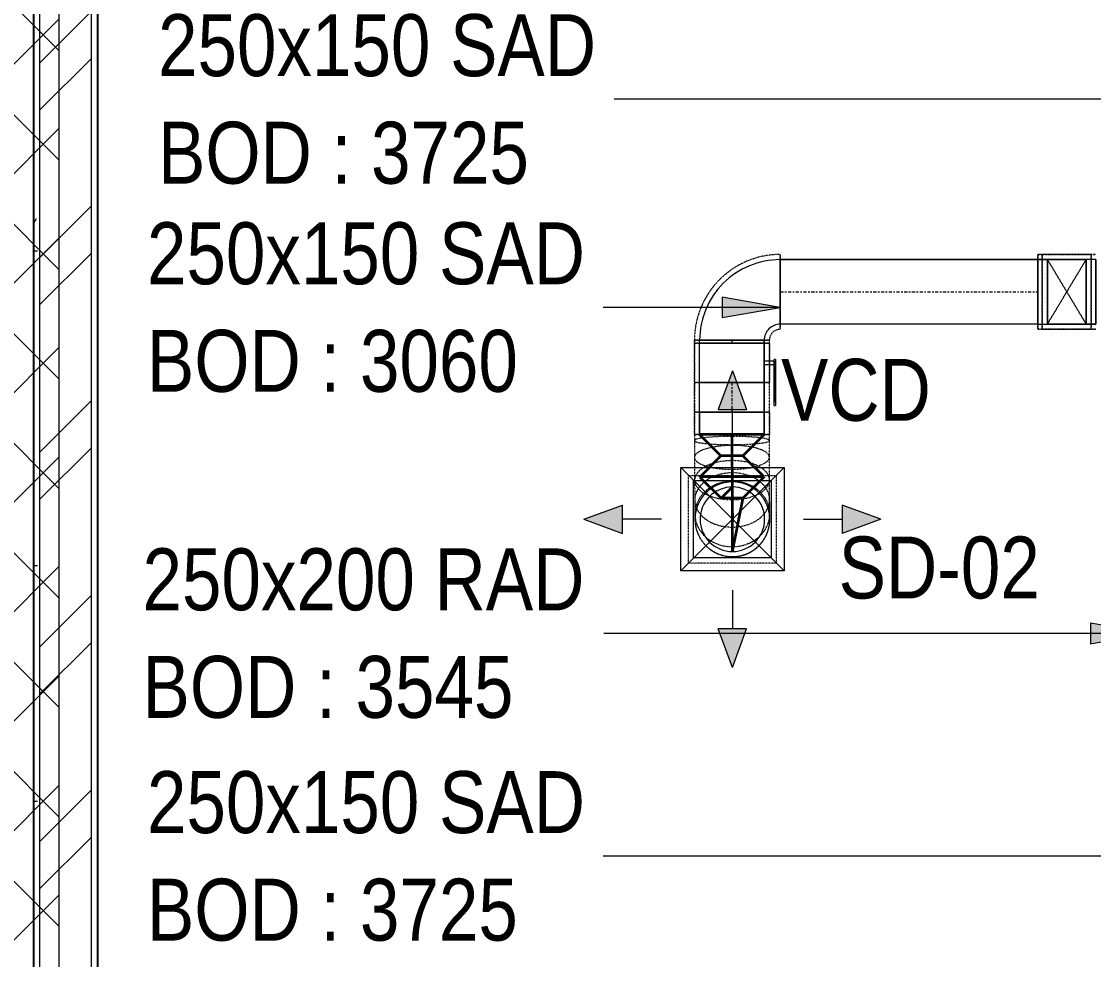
# Model space of a CAD drawing. Header units: inches. Extents: x -83664 to 20107, y -47222 to 19398.
# Drawn here: x -27444 to -23291, y -6708 to -3073 of the extents above; entities that cross this region are included whole.
import ezdxf

# ---------------------------------------------------------------- set-up
doc = ezdxf.new("R2010")
doc.units = ezdxf.units.IN
doc.header["$MEASUREMENT"] = 0
for name, pattern in [('Center', [29.999999, 12, -6, 6, -6]), ('Hidden 0_50', [1.0584, 0.5292, -0.5292]), ('Hidden 1_5', [2.2, 1.5, -0.7])]:
    doc.linetypes.add(name, pattern=pattern)
for name, color, linetype, lineweight, true_color in [('A-DETL', 7, 'Continuous', 18, 0x00a600), ('M-HVAC-DUCT', 7, 'Continuous', 9, 0xffe97f), ('M-HVAC-DUCT-PATT', 7, 'Continuous', 35, 0x007f00)]:
    doc.layers.add(name, color=color, linetype=linetype, lineweight=lineweight, true_color=true_color)
for name, color, linetype, lineweight in [('A-DETL-GENF', 7, 'Continuous', 9), ('A-WALL', 7, 'Continuous', 9), ('A-WALL-PATT', 7, 'Continuous', 25), ('G-ANNO-TEXT', 7, 'Continuous', 9), ('M-HVAC-CDFF', 7, 'Continuous', 9), ('M-HVAC-DUCT-ANNO', 7, 'Continuous', 9), ('M-HVAC-DUCT-CNTR', 7, 'Center', 9), ('M-HVAC-DUCT-IDEN', 7, 'Continuous', 18)]:
    doc.layers.add(name, color=color, linetype=linetype, lineweight=lineweight)
doc.styles.add('Arial Narrow_21', font='ARIALN.TTF', dxfattribs={"height": 240})
pattern_1 = [(0, (0, 0), (1219.2, 304.8), [50.292, -864.108, 50.292, -864.108, -4876.8]), (0, (0, 0), (1219.2, 304.8), [-1828.8, 50.292, -1778.508, 50.292, -864.108, -2133.6]), (0, (0, 0), (1219.2, 304.8), [-4572, 50.292, -559.308, 50.292, -1473.708]), (120, (457.2, 152.4), (-873.56454, 903.4582), [50.292, -864.108, 50.292, -864.108, -4876.8]), (120, (457.2, 152.4), (-873.56454, 903.4582), [-1828.8, 50.292, -1778.508, 50.292, -864.108, -2133.6]), (120, (457.2, 152.4), (-873.56454, 903.4582), [-4572, 50.292, -559.308, 50.292, -1473.708]), (240, (609.6, 762), (-345.63546, -1208.2582), [50.292, -864.108, 50.292, -864.108, -4876.8]), (240, (609.6, 762), (-345.63546, -1208.2582), [-1828.8, 50.292, -1778.508, 50.292, -864.108, -2133.6]), (240, (609.6, 762), (-345.63546, -1208.2582), [-4572, 50.292, -559.308, 50.292, -1473.708])]

# ---------------------------------------------------------------- blocks, each defined once
blk = doc.blocks.new('GCE-AT-Supply Air Rectangular Diffuser - 300x300-6788639-FIRST FLOOR AC CONDITIONING LAYOUT - PART A')
at = {"layer": 'A-DETL-GENF', "true_color": 0xff7f00}
for points in [[(54.6, 425), (0, 575), (-54.6, 425)], [(-425, -54.6), (-425, 54.6), (-575, 0)], [(425, -54.6), (575, 0), (425, 54.6)], [(0, -575), (54.6, -425), (-54.6, -425)]]:
    blk.add_hatch(color=30, dxfattribs=at).paths.add_polyline_path(points)
at = {"layer": 'A-DETL-GENF', "color": 30, "true_color": 0xff7f00}
for p, q in [((0, 575), (-54.6, 425)), ((0, 575), (54.6, 425)), ((-54.6, 425), (54.6, 425)), ((0, 275), (0, 425)), ((-200, -200), (200, 200)), ((-200, 200), (200, -200)), ((-200, -200), (-200, 200)), ((-200, 200), (200, 200)), ((200, 200), (200, -200)), ((-575, 0), (-425, 54.6)), ((-425, -54.6), (-425, 54.6)), ((425, 54.6), (425, -54.6)), ((575, 0), (425, 54.6)), ((-575, 0), (-425, -54.6)), ((275, 0), (425, 0)), ((-275, 0), (-425, 0)), ((575, 0), (425, -54.6)), ((200, -200), (-200, -200)), ((0, -275), (0, -425)), ((54.6, -425), (-54.6, -425)), ((0, -575), (-54.6, -425)), ((0, -575), (54.6, -425))]:
    blk.add_line(p, q, dxfattribs=at)
blk = doc.blocks.new('M_Rec to Rnd Transition - Angle - 60 Degree-8131099-FIRST FLOOR AC CONDITIONING LAYOUT - PART A')
at = {"layer": 'M-HVAC-DUCT', "color": 30, "true_color": 0xff7f00}
for p, q in [((0, 125), (86.6, 125)), ((86.6, 125), (0, 125)), ((0, 125), (0, -125)), ((0, -125), (0, 125)), ((86.6, 0), (86.6, 125)), ((86.6, 0), (86.6, 125)), ((86.6, -125), (86.6, 0)), ((86.6, -125), (86.6, 0)), ((0, -125), (86.6, -125)), ((86.6, -125), (0, -125))]:
    blk.add_line(p, q, dxfattribs=at)
blk = doc.blocks.new('M_Rectangular to Round Transition - Angle - 45 Degree-7600494-FIRST FLOOR AC CONDITIONING LAYOUT - PART A')
at = {"layer": 'M-HVAC-DUCT', "color": 30, "true_color": 0xff7f00}
for p, q in [((160335, 87412.4), (160335, 87712.4)), ((160335, 87712.4), (160635, 87712.4)), ((160635, 87712.4), (160635, 87412.4)), ((160635, 87412.4), (160335, 87412.4))]:
    blk.add_line(p, q, dxfattribs=at)
for start, end in [(90, 180), (0, 90), (180, 270), (270, 0)]:
    blk.add_arc((160485, 87562.4), 125, start, end, dxfattribs=at)
blk = doc.blocks.new('TEMW-ME-DMP-Volume Control Damper - Standard-V102-FIRST FLOOR AC CONDITIONING LAYOUT - PART A')
at = {"layer": 'M-HVAC-DUCT', "color": 30, "true_color": 0xff7f00}
for p, q in [((-165.1, 163.1), (-165.1, 169.4)), ((-152.4, 169.4), (-165.1, 169.4)), ((0, 169.4), (-152.4, 169.4)), ((-152.4, 169.4), (0, 169.4)), ((12.7, 169.4), (0, 169.4)), ((12.7, 169.4), (12.7, 163.1)), ((-165.1, 163.1), (-152.4, 163.1)), ((0, 163.1), (-152.4, 163.1)), ((-152.4, 163.1), (0, 163.1)), ((-76.2, 125), (-76.2, -125)), ((-76.2, -125), (-76.2, 125)), ((76.2, 125), (-76.2, 125)), ((-76.2, 125), (76.2, 125)), ((-76.2, 125), (76.2, 125)), ((-6.3, 125), (-6.3, 163.1)), ((6.4, 163.1), (-6.3, 163.1)), ((6.4, 163.1), (-6.3, 163.1)), ((-6.3, 125), (6.4, 125)), ((-6.3, 125), (6.4, 125)), ((0, 163.1), (12.7, 163.1)), ((6.4, 163.1), (6.4, 125)), ((76.2, 125), (76.2, -125)), ((76.2, -125), (76.2, 125)), ((-76.2, -125), (76.2, -125)), ((-76.2, -125), (76.2, -125)), ((-76.2, -125), (76.2, -125))]:
    blk.add_line(p, q, dxfattribs=at)
blk = doc.blocks.new('M_Rec Elbow - Radius - 0_75W-V199-FIRST FLOOR AC CONDITIONING LAYOUT - PART A')
at = {"layer": 'M-HVAC-DUCT', "color": 30, "true_color": 0xff7f00}
for p, q in [((127986.8, 94376), (127986.8, 94126)), ((127986.8, 94126), (127986.8, 94376)), ((127986.8, 94376), (128136.8, 94376)), ((128174.3, 94376), (127986.8, 94376)), ((128136.8, 94376), (128136.8, 94126)), ((128174.3, 94376), (128136.8, 94376)), ((128174.3, 94126), (128174.3, 94376)), ((128174.3, 94376), (128174.3, 94126)), ((128136.8, 94126), (127986.8, 94126)), ((128174.3, 94126), (127986.8, 94126)), ((128136.8, 94126), (128174.3, 94126))]:
    blk.add_line(p, q, dxfattribs=at)
blk = doc.blocks.new('M_Rec Elbow - Radius - 0_75W-7691642-FIRST FLOOR AC CONDITIONING LAYOUT - PART A')
at = {"layer": 'M-HVAC-DUCT', "color": 30, "true_color": 0xff7f00}
for p, q in [((-125, 187.5), (125, 187.5)), ((125, 187.5), (-125, 187.5)), ((-187.5, 125), (-187.5, -125)), ((-187.5, -125), (-187.5, 125))]:
    blk.add_line(p, q, dxfattribs=at)
for radius in [62.5, 62.5, 312.5, 312.5]:
    blk.add_arc((-187.5, 187.5), radius, 270, 0, dxfattribs=at)
blk = doc.blocks.new('M_Rec Elbow - Radius - 0_75W-V200-FIRST FLOOR AC CONDITIONING LAYOUT - PART A')
at = {"layer": 'M-HVAC-DUCT', "color": 30, "true_color": 0xff7f00}
for p, q in [((127949.3, 94376), (127949.3, 94126)), ((127949.3, 94126), (127949.3, 94376)), ((127986.8, 94376), (127949.3, 94376)), ((127949.3, 94376), (128136.8, 94376)), ((127986.8, 94126), (127986.8, 94376)), ((127986.8, 94376), (127986.8, 94126)), ((128136.8, 94376), (127986.8, 94376)), ((128136.8, 94126), (128136.8, 94376)), ((127949.3, 94126), (127986.8, 94126)), ((127949.3, 94126), (128136.8, 94126)), ((127986.8, 94126), (128136.8, 94126))]:
    blk.add_line(p, q, dxfattribs=at)
blk = doc.blocks.new('TEMW-SMBZ-HO-BM-HVAC-00002_rvt-1-FIRST FLOOR AC CONDITIONING LAYOUT - PART A')
at = {"layer": 'M-HVAC-DUCT', "color": 30, "linetype": 'Hidden 0_50', "true_color": 0xff7f00}
for p, q in [((126952.3, 94106), (126952.3, 94396)), ((126952.3, 94396), (126952.3, 94106)), ((127949.3, 94396), (127966.8, 94396)), ((128156.8, 94396), (127949.3, 94396)), ((127949.3, 94396), (127949.3, 94106)), ((127949.3, 94106), (127949.3, 94396)), ((127966.8, 94396), (127966.8, 94106)), ((128156.8, 94396), (127966.8, 94396)), ((128174.3, 94396), (127966.8, 94396)), ((127966.8, 94396), (127966.8, 94106)), ((127966.8, 94396), (127966.8, 94106)), ((128156.8, 94396), (127966.8, 94396)), ((127966.8, 94396), (128156.8, 94396)), ((127966.8, 94106), (127966.8, 94396)), ((127966.8, 94106), (127966.8, 94396)), ((127966.8, 94396), (128156.8, 94396)), ((127966.8, 94106), (127966.8, 94396)), ((128156.8, 94396), (128174.3, 94396)), ((128156.8, 94106), (128156.8, 94396)), ((128156.8, 94106), (128156.8, 94396)), ((128156.8, 94396), (128156.8, 94106)), ((128156.8, 94106), (128156.8, 94396)), ((127949.3, 94106), (128156.8, 94106)), ((127966.8, 94106), (127949.3, 94106)), ((127966.8, 94106), (128174.3, 94106)), ((127966.8, 94106), (128156.8, 94106)), ((127966.8, 94106), (128156.8, 94106)), ((128156.8, 94106), (127966.8, 94106)), ((128156.8, 94106), (127966.8, 94106)), ((128174.3, 94106), (128156.8, 94106)), ((126619.8, 94063.5), (126909.8, 94063.5)), ((126909.8, 94063.5), (126619.8, 94063.5)), ((126619.8, 94063.5), (126619.8, 94052.2)), ((126619.8, 94052.2), (126619.8, 94063.5)), ((126619.8, 94063.5), (126909.8, 94063.5)), ((126909.8, 94063.5), (126619.8, 94063.5)), ((126619.8, 94052.2), (126909.8, 94052.2)), ((126909.8, 94052.2), (126619.8, 94052.2)), ((126909.8, 94052.2), (126619.8, 94052.2)), ((126619.8, 94052.2), (126619.8, 93899.8)), ((126619.8, 93899.8), (126619.8, 94052.2)), ((126619.8, 94052.2), (126909.8, 94052.2)), ((126909.8, 94052.2), (126909.8, 94063.5)), ((126909.8, 94052.2), (126909.8, 94063.5)), ((126909.8, 93899.8), (126909.8, 94052.2)), ((126909.8, 94052.2), (126909.8, 93899.8)), ((126619.8, 93899.8), (126909.8, 93899.8)), ((126909.8, 93899.8), (126619.8, 93899.8)), ((126619.8, 93899.8), (126619.8, 93785.2)), ((126619.8, 93785.2), (126619.8, 93899.8)), ((126619.8, 93899.8), (126909.8, 93899.8)), ((126909.8, 93899.8), (126619.8, 93899.8)), ((126909.8, 93785.2), (126909.8, 93899.8)), ((126909.8, 93785.2), (126909.8, 93899.8)), ((126619.8, 93785.2), (126619.8, 93698.6)), ((126619.8, 93698.6), (126619.8, 93785.2)), ((126619.8, 93785.2), (126909.8, 93785.2)), ((126909.8, 93785.2), (126619.8, 93785.2)), ((126619.8, 93785.2), (126909.8, 93785.2)), ((126909.8, 93785.2), (126619.8, 93785.2)), ((126909.8, 93785.2), (126909.8, 93698.6)), ((126909.8, 93698.6), (126909.8, 93785.2)), ((126619.8, 93698.6), (126619.8, 93674.8)), ((126909.8, 93698.6), (126619.8, 93698.6)), ((126909.8, 93698.6), (126619.8, 93698.6)), ((126619.8, 93698.6), (126764.8, 93698.6)), ((126619.8, 93698.6), (126764.8, 93698.6)), ((126764.8, 93698.6), (126909.8, 93698.6)), ((126764.8, 93698.6), (126909.8, 93698.6)), ((126909.8, 93675.3), (126909.8, 93698.6)), ((126619.8, 93674.8), (126620, 93609.3)), ((126910, 93610.5), (126909.8, 93675.3)), ((126620, 93609.2), (126620.4, 93520.7)), ((126910.4, 93522.4), (126910, 93610.5)), ((126596.7, 93200), (126596.7, 93540)), ((126596.7, 93540), (126936.7, 93540)), ((126620.4, 93520.6), (126621, 93443.6)), ((126911, 93445.9), (126910.4, 93522.5)), ((126936.7, 93540), (126936.7, 93200)), ((126621, 93443.5), (126621.5, 93389.3)), ((126911.5, 93391.8), (126911, 93446)), ((126621.5, 93389.2), (126621.7, 93368.6)), ((126911.7, 93371.4), (126911.5, 93391.9)), ((126936.7, 93200), (126596.7, 93200))]:
    blk.add_line(p, q, dxfattribs=at)
at = {"layer": 'M-HVAC-DUCT', "color": 30, "true_color": 0xff7f00}
for p, q in [((126952.3, 94376), (126952.3, 94126)), ((126952.3, 94126), (126952.3, 94376)), ((126952.3, 94376), (127949.3, 94376)), ((127949.3, 94376), (126952.3, 94376)), ((127949.3, 94376), (127949.3, 94126)), ((127949.3, 94126), (127949.3, 94376)), ((127949.3, 94126), (126952.3, 94126)), ((127949.3, 94126), (126952.3, 94126)), ((126889.8, 94063.5), (126639.8, 94063.5)), ((126639.8, 94063.5), (126889.8, 94063.5)), ((126639.8, 94052.2), (126639.8, 94063.5)), ((126639.8, 94052.2), (126639.8, 94063.5)), ((126889.8, 94052.2), (126639.8, 94052.2)), ((126639.8, 94052.2), (126889.8, 94052.2)), ((126889.8, 94063.5), (126889.8, 94052.2)), ((126889.8, 94052.2), (126889.8, 94063.5)), ((126889.8, 93899.8), (126639.8, 93899.8)), ((126639.8, 93899.8), (126889.8, 93899.8)), ((126639.8, 93785.2), (126639.8, 93899.8)), ((126639.8, 93785.2), (126639.8, 93899.8)), ((126889.8, 93899.8), (126889.8, 93785.2)), ((126889.8, 93785.2), (126889.8, 93899.8)), ((126889.8, 93785.2), (126639.8, 93785.2)), ((126639.8, 93785.2), (126889.8, 93785.2))]:
    blk.add_line(p, q, dxfattribs=at)
at = {"layer": 'M-HVAC-DUCT', "color": 30, "linetype": 'Hidden 0_50', "true_color": 0xff7f00}
for centre, radius, start, end in [((126952.3, 94063.5), 332.5, 90, 180), ((126952.3, 94063.5), 332.5, 90, 180), ((126952.3, 94063.5), 42.5, 90, 180), ((126952.3, 94063.5), 42.5, 90, 180), ((126766.7, 93370), 145, 0.3292, 180.3292), ((126766.7, 93370), 145, 90, 180), ((126766.7, 93370), 145, 0, 90), ((126766.7, 93370), 145, 180.3292, 0.3292), ((126766.7, 93370), 145, 180, 270), ((126766.7, 93370), 145, 270, 0)]:
    blk.add_arc(centre, radius, start, end, dxfattribs=at)
for points in [[(126909.8, 93675.3), (126909.8, 93676.7), (126906.4, 93679.4), (126891.8, 93683.4), (126868.5, 93686.7), (126838.1, 93689.2), (126802.7, 93690.8), (126764.8, 93691.3), (126726.8, 93690.7), (126691.4, 93689), (126661.1, 93686.4), (126637.8, 93683), (126623.1, 93679), (126619.8, 93676.3), (126619.8, 93674.8)], [(126619.8, 93674.8), (126619.8, 93673.4), (126623.1, 93670.6), (126637.8, 93666.7), (126661.1, 93663.4), (126691.4, 93660.9), (126726.8, 93659.3), (126764.8, 93658.8), (126802.7, 93659.4), (126838.1, 93661.1), (126868.5, 93663.7), (126891.8, 93667.1), (126906.4, 93671.1), (126909.8, 93673.8), (126909.8, 93675.3)], [(126910, 93610.4), (126910, 93614.5), (126906.6, 93622.5), (126891.9, 93633.8), (126868.6, 93643.4), (126838.2, 93650.7), (126802.8, 93655.3), (126764.9, 93656.7), (126726.9, 93654.9), (126691.6, 93650.1), (126661.2, 93642.6), (126637.9, 93632.8), (126623.3, 93621.4), (126620, 93613.4), (126620, 93609.3)], [(126620, 93609.3), (126620, 93605.2), (126623.3, 93597.2), (126638, 93585.9), (126661.3, 93576.3), (126691.7, 93569), (126727.1, 93564.5), (126765.1, 93563), (126803, 93564.8), (126838.4, 93569.6), (126868.7, 93577.2), (126892, 93586.9), (126906.7, 93598.3), (126910, 93606.4), (126910, 93610.4)], [(126910.4, 93522.4), (126910.4, 93529), (126907, 93542.1), (126892.3, 93560.5), (126869, 93576.2), (126838.6, 93588.2), (126803.2, 93595.6), (126765.2, 93598), (126727.2, 93595.2), (126691.9, 93587.4), (126661.6, 93575.1), (126638.3, 93559.1), (126623.7, 93540.5), (126620.4, 93527.4), (126620.4, 93520.7)], [(126620.4, 93520.7), (126620.5, 93514.1), (126623.8, 93501), (126638.6, 93482.6), (126661.9, 93466.9), (126692.3, 93454.9), (126727.7, 93447.5), (126765.7, 93445.1), (126803.6, 93447.9), (126839, 93455.7), (126869.3, 93468), (126892.6, 93484), (126907.2, 93502.5), (126910.5, 93515.7), (126910.4, 93522.4)], [(126911, 93445.6), (126911, 93454.9), (126907.6, 93473.1), (126892.8, 93498.7), (126869.4, 93520.6), (126838.9, 93537.3), (126803.5, 93547.7), (126765.5, 93551.1), (126727.6, 93547.3), (126692.3, 93536.4), (126662, 93519.3), (126638.8, 93497.2), (126624.2, 93471.4), (126621, 93453.1), (126621, 93443.9)], [(126911.5, 93391.4), (126911.4, 93402.5), (126908, 93424.6), (126893.2, 93455.5), (126869.7, 93481.9), (126839.2, 93502.1), (126803.8, 93514.7), (126765.8, 93518.8), (126727.9, 93514.2), (126692.6, 93501.2), (126662.3, 93480.6), (126639.1, 93453.9), (126624.6, 93422.9), (126621.4, 93400.7), (126621.5, 93389.7)], [(126911.7, 93370.9), (126911.6, 93383.5), (126908.1, 93408.8), (126893.3, 93444.1), (126869.8, 93474.3), (126839.3, 93497.5), (126803.8, 93511.9), (126765.8, 93516.7), (126727.9, 93511.5), (126692.6, 93496.6), (126662.4, 93473.1), (126639.2, 93442.6), (126624.8, 93407.2), (126621.6, 93381.9), (126621.7, 93369.2)], [(126621, 93443.9), (126621.1, 93434.7), (126624.5, 93416.4), (126639.2, 93390.8), (126662.6, 93368.9), (126693.1, 93352.2), (126728.5, 93341.8), (126766.5, 93338.4), (126804.4, 93342.3), (126839.8, 93353.1), (126870.1, 93370.2), (126893.3, 93392.4), (126907.8, 93418.1), (126911, 93436.4), (126911, 93445.6)], [(126621.5, 93389.7), (126621.5, 93378.6), (126625, 93356.5), (126639.8, 93325.6), (126663.2, 93299.2), (126693.7, 93279), (126729.2, 93266.4), (126767.1, 93262.3), (126805.1, 93266.9), (126840.4, 93279.9), (126870.7, 93300.5), (126893.8, 93327.2), (126908.3, 93358.2), (126911.5, 93380.4), (126911.5, 93391.4)], [(126621.7, 93369.2), (126621.8, 93356.5), (126625.2, 93331.3), (126640.1, 93296), (126663.6, 93265.7), (126694.1, 93242.6), (126729.5, 93228.1), (126767.5, 93223.4), (126805.5, 93228.6), (126840.7, 93243.4), (126871, 93266.9), (126894.1, 93297.4), (126908.6, 93332.9), (126911.8, 93358.2), (126911.7, 93370.9)]]:
    blk.add_open_spline(points, degree=3, dxfattribs=at)
at = {"layer": 'M-HVAC-DUCT-ANNO', "color": 30, "linetype": 'Hidden 1_5', "true_color": 0xff7f00}
for p, q in [((128136.8, 94376), (127986.8, 94376)), ((127986.8, 94376), (127986.8, 94126)), ((127986.8, 94376), (128136.8, 94126)), ((127986.8, 94126), (128136.8, 94376)), ((128136.8, 94126), (128136.8, 94376)), ((127986.8, 94126), (128136.8, 94126))]:
    blk.add_line(p, q, dxfattribs=at)
at = {"layer": 'M-HVAC-DUCT-CNTR', "color": 30, "true_color": 0xff7f00}
for p, q in [((126952.3, 94251), (127949.3, 94251)), ((126764.8, 94063.5), (126764.8, 94052.2)), ((126764.8, 93899.8), (126764.8, 93785.2))]:
    blk.add_line(p, q, dxfattribs=at)
at = {"layer": 'M-HVAC-DUCT-CNTR', "color": 30, "linetype": 'Continuous', "lineweight": 35, "true_color": 0xff7f00}
blk.add_open_spline([(126764.8, 93698.6), (126764.8, 93556.5), (126766.7, 93370), (126766.7, 93370)], degree=3, dxfattribs=at)
at = {"layer": 'M-HVAC-DUCT-PATT', "color": 30, "true_color": 0xff7f00}
for p, q in [((126639.8, 93698.6), (126722.1, 93615.7)), ((126889.8, 93698.6), (126639.8, 93698.6)), ((126889.8, 93698.6), (126639.8, 93698.6)), ((126889.8, 93698.6), (126807.8, 93616.1)), ((126640.4, 93533.4), (126722.1, 93615.7)), ((126807.8, 93616.1), (126722.1, 93615.7)), ((126890.4, 93535), (126807.8, 93616.1)), ((126890.4, 93535), (126640.4, 93533.4)), ((126890.4, 93535), (126640.4, 93533.4)), ((126640.4, 93533.4), (126723.1, 93451.8)), ((126890.4, 93535), (126808.8, 93452.5)), ((126766.7, 93495), (126723.1, 93451.8)), ((126766.7, 93245), (126766.7, 93495)), ((126808.8, 93452.5), (126723.1, 93451.8)), ((126766.7, 93245), (126808.8, 93452.5))]:
    blk.add_line(p, q, dxfattribs=at)
at = {"layer": 'M-HVAC-CDFF', "color": 6, "linetype": 'Hidden 0_50', "lineweight": 9, "true_color": 0xff00ff}
blk.add_blockref('GCE-AT-Supply Air Rectangular Diffuser - 300x300-6788639-FIRST FLOOR AC CONDITIONING LAYOUT - PART A', (126766.7, 93370), dxfattribs=at)
at = {"layer": 'M-HVAC-DUCT', "color": 6, "linetype": 'Hidden 0_50', "lineweight": 9, "true_color": 0xff00ff}
for name, p, rotation in [('M_Rec Elbow - Radius - 0_75W-7691642-FIRST FLOOR AC CONDITIONING LAYOUT - PART A', (126764.8, 94251), 180), ('M_Rec to Rnd Transition - Angle - 60 Degree-8131099-FIRST FLOOR AC CONDITIONING LAYOUT - PART A', (126764.8, 93785.2), 270), ('M_Rectangular to Round Transition - Angle - 45 Degree-7600494-FIRST FLOOR AC CONDITIONING LAYOUT - PART A', (287251.7, 180932.4), 180)]:
    blk.add_blockref(name, p, dxfattribs=dict(at, rotation=rotation))
for name in ['M_Rec Elbow - Radius - 0_75W-V200-FIRST FLOOR AC CONDITIONING LAYOUT - PART A', 'M_Rec Elbow - Radius - 0_75W-V199-FIRST FLOOR AC CONDITIONING LAYOUT - PART A']:
    blk.add_blockref(name, (0, 0), dxfattribs=at)
at = {"layer": 'M-HVAC-DUCT', "color": 6, "linetype": 'Hidden 0_50', "lineweight": 9, "true_color": 0xff00ff, "extrusion": (0, 0, -1), "rotation": 90}
blk.add_blockref('TEMW-ME-DMP-Volume Control Damper - Standard-V102-FIRST FLOOR AC CONDITIONING LAYOUT - PART A', (-126764.8, 93976), dxfattribs=at)
blk = doc.blocks.new('TEMW-SMBZ-HO-BM-HVAC-00002_rvt-2-FIRST FLOOR AC CONDITIONING LAYOUT - PART A')
at = {"layer": 'M-HVAC-DUCT', "color": 30, "linetype": 'Hidden 0_50', "true_color": 0xff7f00}
for p, q in [((126952.3, 94106), (126952.3, 94396)), ((126952.3, 94396), (126952.3, 94106)), ((127949.3, 94396), (127966.8, 94396)), ((128156.8, 94396), (127949.3, 94396)), ((127949.3, 94396), (127949.3, 94106)), ((127949.3, 94106), (127949.3, 94396)), ((127966.8, 94396), (127966.8, 94106)), ((128156.8, 94396), (127966.8, 94396)), ((128174.3, 94396), (127966.8, 94396)), ((127966.8, 94396), (127966.8, 94106)), ((127966.8, 94396), (127966.8, 94106)), ((128156.8, 94396), (127966.8, 94396)), ((127966.8, 94396), (128156.8, 94396)), ((127966.8, 94106), (127966.8, 94396)), ((127966.8, 94106), (127966.8, 94396)), ((127966.8, 94396), (128156.8, 94396)), ((127966.8, 94106), (127966.8, 94396)), ((128156.8, 94396), (128174.3, 94396)), ((128156.8, 94106), (128156.8, 94396)), ((128156.8, 94106), (128156.8, 94396)), ((128156.8, 94396), (128156.8, 94106)), ((128156.8, 94106), (128156.8, 94396)), ((127949.3, 94106), (128156.8, 94106)), ((127966.8, 94106), (127949.3, 94106)), ((127966.8, 94106), (128174.3, 94106)), ((127966.8, 94106), (128156.8, 94106)), ((127966.8, 94106), (128156.8, 94106)), ((128156.8, 94106), (127966.8, 94106)), ((128156.8, 94106), (127966.8, 94106)), ((128174.3, 94106), (128156.8, 94106)), ((126619.8, 94063.5), (126909.8, 94063.5)), ((126909.8, 94063.5), (126619.8, 94063.5)), ((126619.8, 94063.5), (126619.8, 94052.2)), ((126619.8, 94052.2), (126619.8, 94063.5)), ((126619.8, 94063.5), (126909.8, 94063.5)), ((126909.8, 94063.5), (126619.8, 94063.5)), ((126619.8, 94052.2), (126909.8, 94052.2)), ((126909.8, 94052.2), (126619.8, 94052.2)), ((126909.8, 94052.2), (126619.8, 94052.2)), ((126619.8, 94052.2), (126619.8, 93899.8)), ((126619.8, 93899.8), (126619.8, 94052.2)), ((126619.8, 94052.2), (126909.8, 94052.2)), ((126909.8, 94052.2), (126909.8, 94063.5)), ((126909.8, 94052.2), (126909.8, 94063.5)), ((126909.8, 93899.8), (126909.8, 94052.2)), ((126909.8, 94052.2), (126909.8, 93899.8)), ((126619.8, 93899.8), (126909.8, 93899.8)), ((126909.8, 93899.8), (126619.8, 93899.8)), ((126619.8, 93899.8), (126619.8, 93785.2)), ((126619.8, 93785.2), (126619.8, 93899.8)), ((126619.8, 93899.8), (126909.8, 93899.8)), ((126909.8, 93899.8), (126619.8, 93899.8)), ((126909.8, 93785.2), (126909.8, 93899.8)), ((126909.8, 93785.2), (126909.8, 93899.8)), ((126619.8, 93785.2), (126619.8, 93698.6)), ((126619.8, 93698.6), (126619.8, 93785.2)), ((126619.8, 93785.2), (126909.8, 93785.2)), ((126909.8, 93785.2), (126619.8, 93785.2)), ((126619.8, 93785.2), (126909.8, 93785.2)), ((126909.8, 93785.2), (126619.8, 93785.2)), ((126909.8, 93785.2), (126909.8, 93698.6)), ((126909.8, 93698.6), (126909.8, 93785.2)), ((126619.8, 93698.6), (126619.8, 93674.8)), ((126909.8, 93698.6), (126619.8, 93698.6)), ((126909.8, 93698.6), (126619.8, 93698.6)), ((126619.8, 93698.6), (126764.8, 93698.6)), ((126619.8, 93698.6), (126764.8, 93698.6)), ((126764.8, 93698.6), (126909.8, 93698.6)), ((126764.8, 93698.6), (126909.8, 93698.6)), ((126909.8, 93675.3), (126909.8, 93698.6)), ((126619.8, 93674.8), (126620, 93609.3)), ((126910, 93610.5), (126909.8, 93675.3)), ((126620, 93609.2), (126620.4, 93520.7)), ((126910.4, 93522.4), (126910, 93610.5)), ((126596.7, 93200), (126596.7, 93540)), ((126596.7, 93540), (126936.7, 93540)), ((126620.4, 93520.6), (126621, 93443.6)), ((126911, 93445.9), (126910.4, 93522.5)), ((126936.7, 93540), (126936.7, 93200)), ((126621, 93443.5), (126621.5, 93389.3)), ((126911.5, 93391.8), (126911, 93446)), ((126621.5, 93389.2), (126621.7, 93368.6)), ((126911.7, 93371.4), (126911.5, 93391.9)), ((126936.7, 93200), (126596.7, 93200))]:
    blk.add_line(p, q, dxfattribs=at)
at = {"layer": 'M-HVAC-DUCT', "color": 30, "true_color": 0xff7f00}
for p, q in [((126952.3, 94376), (126952.3, 94126)), ((126952.3, 94126), (126952.3, 94376)), ((126952.3, 94376), (127949.3, 94376)), ((127949.3, 94376), (126952.3, 94376)), ((127949.3, 94376), (127949.3, 94126)), ((127949.3, 94126), (127949.3, 94376)), ((127949.3, 94126), (126952.3, 94126)), ((127949.3, 94126), (126952.3, 94126)), ((126889.8, 94063.5), (126639.8, 94063.5)), ((126639.8, 94063.5), (126889.8, 94063.5)), ((126639.8, 94052.2), (126639.8, 94063.5)), ((126639.8, 94052.2), (126639.8, 94063.5)), ((126889.8, 94052.2), (126639.8, 94052.2)), ((126639.8, 94052.2), (126889.8, 94052.2)), ((126889.8, 94063.5), (126889.8, 94052.2)), ((126889.8, 94052.2), (126889.8, 94063.5)), ((126889.8, 93899.8), (126639.8, 93899.8)), ((126639.8, 93899.8), (126889.8, 93899.8)), ((126639.8, 93785.2), (126639.8, 93899.8)), ((126639.8, 93785.2), (126639.8, 93899.8)), ((126889.8, 93899.8), (126889.8, 93785.2)), ((126889.8, 93785.2), (126889.8, 93899.8)), ((126889.8, 93785.2), (126639.8, 93785.2)), ((126639.8, 93785.2), (126889.8, 93785.2))]:
    blk.add_line(p, q, dxfattribs=at)
at = {"layer": 'M-HVAC-DUCT', "color": 30, "linetype": 'Hidden 0_50', "true_color": 0xff7f00}
for centre, radius, start, end in [((126952.3, 94063.5), 332.5, 90, 180), ((126952.3, 94063.5), 332.5, 90, 180), ((126952.3, 94063.5), 42.5, 90, 180), ((126952.3, 94063.5), 42.5, 90, 180), ((126766.7, 93370), 145, 0.3292, 180.3292), ((126766.7, 93370), 145, 90, 180), ((126766.7, 93370), 145, 0, 90), ((126766.7, 93370), 145, 180.3292, 0.3292), ((126766.7, 93370), 145, 180, 270), ((126766.7, 93370), 145, 270, 0)]:
    blk.add_arc(centre, radius, start, end, dxfattribs=at)
for points in [[(126909.8, 93675.3), (126909.8, 93676.7), (126906.4, 93679.4), (126891.8, 93683.4), (126868.5, 93686.7), (126838.1, 93689.2), (126802.7, 93690.8), (126764.8, 93691.3), (126726.8, 93690.7), (126691.4, 93689), (126661.1, 93686.4), (126637.8, 93683), (126623.1, 93679), (126619.8, 93676.3), (126619.8, 93674.8)], [(126619.8, 93674.8), (126619.8, 93673.4), (126623.1, 93670.6), (126637.8, 93666.7), (126661.1, 93663.4), (126691.4, 93660.9), (126726.8, 93659.3), (126764.8, 93658.8), (126802.7, 93659.4), (126838.1, 93661.1), (126868.5, 93663.7), (126891.8, 93667.1), (126906.4, 93671.1), (126909.8, 93673.8), (126909.8, 93675.3)], [(126910, 93610.4), (126910, 93614.5), (126906.6, 93622.5), (126891.9, 93633.8), (126868.6, 93643.4), (126838.2, 93650.7), (126802.8, 93655.3), (126764.9, 93656.7), (126726.9, 93654.9), (126691.6, 93650.1), (126661.2, 93642.6), (126637.9, 93632.8), (126623.3, 93621.4), (126620, 93613.4), (126620, 93609.3)], [(126620, 93609.3), (126620, 93605.2), (126623.3, 93597.2), (126638, 93585.9), (126661.3, 93576.3), (126691.7, 93569), (126727.1, 93564.5), (126765.1, 93563), (126803, 93564.8), (126838.4, 93569.6), (126868.7, 93577.2), (126892, 93586.9), (126906.7, 93598.3), (126910, 93606.4), (126910, 93610.4)], [(126910.4, 93522.4), (126910.4, 93529), (126907, 93542.1), (126892.3, 93560.5), (126869, 93576.2), (126838.6, 93588.2), (126803.2, 93595.6), (126765.2, 93598), (126727.2, 93595.2), (126691.9, 93587.4), (126661.6, 93575.1), (126638.3, 93559.1), (126623.7, 93540.5), (126620.4, 93527.4), (126620.4, 93520.7)], [(126620.4, 93520.7), (126620.5, 93514.1), (126623.8, 93501), (126638.6, 93482.6), (126661.9, 93466.9), (126692.3, 93454.9), (126727.7, 93447.5), (126765.7, 93445.1), (126803.6, 93447.9), (126839, 93455.7), (126869.3, 93468), (126892.6, 93484), (126907.2, 93502.5), (126910.5, 93515.7), (126910.4, 93522.4)], [(126911, 93445.6), (126911, 93454.9), (126907.6, 93473.1), (126892.8, 93498.7), (126869.4, 93520.6), (126838.9, 93537.3), (126803.5, 93547.7), (126765.5, 93551.1), (126727.6, 93547.3), (126692.3, 93536.4), (126662, 93519.3), (126638.8, 93497.2), (126624.2, 93471.4), (126621, 93453.1), (126621, 93443.9)], [(126911.5, 93391.4), (126911.4, 93402.5), (126908, 93424.6), (126893.2, 93455.5), (126869.7, 93481.9), (126839.2, 93502.1), (126803.8, 93514.7), (126765.8, 93518.8), (126727.9, 93514.2), (126692.6, 93501.2), (126662.3, 93480.6), (126639.1, 93453.9), (126624.6, 93422.9), (126621.4, 93400.7), (126621.5, 93389.7)], [(126911.7, 93370.9), (126911.6, 93383.5), (126908.1, 93408.8), (126893.3, 93444.1), (126869.8, 93474.3), (126839.3, 93497.5), (126803.8, 93511.9), (126765.8, 93516.7), (126727.9, 93511.5), (126692.6, 93496.6), (126662.4, 93473.1), (126639.2, 93442.6), (126624.8, 93407.2), (126621.6, 93381.9), (126621.7, 93369.2)], [(126621, 93443.9), (126621.1, 93434.7), (126624.5, 93416.4), (126639.2, 93390.8), (126662.6, 93368.9), (126693.1, 93352.2), (126728.5, 93341.8), (126766.5, 93338.4), (126804.4, 93342.3), (126839.8, 93353.1), (126870.1, 93370.2), (126893.3, 93392.4), (126907.8, 93418.1), (126911, 93436.4), (126911, 93445.6)], [(126621.5, 93389.7), (126621.5, 93378.6), (126625, 93356.5), (126639.8, 93325.6), (126663.2, 93299.2), (126693.7, 93279), (126729.2, 93266.4), (126767.1, 93262.3), (126805.1, 93266.9), (126840.4, 93279.9), (126870.7, 93300.5), (126893.8, 93327.2), (126908.3, 93358.2), (126911.5, 93380.4), (126911.5, 93391.4)], [(126621.7, 93369.2), (126621.8, 93356.5), (126625.2, 93331.3), (126640.1, 93296), (126663.6, 93265.7), (126694.1, 93242.6), (126729.5, 93228.1), (126767.5, 93223.4), (126805.5, 93228.6), (126840.7, 93243.4), (126871, 93266.9), (126894.1, 93297.4), (126908.6, 93332.9), (126911.8, 93358.2), (126911.7, 93370.9)]]:
    blk.add_open_spline(points, degree=3, dxfattribs=at)
at = {"layer": 'M-HVAC-DUCT-ANNO', "color": 30, "linetype": 'Hidden 1_5', "true_color": 0xff7f00}
for p, q in [((128136.8, 94376), (127986.8, 94376)), ((127986.8, 94376), (127986.8, 94126)), ((127986.8, 94376), (128136.8, 94126)), ((127986.8, 94126), (128136.8, 94376)), ((128136.8, 94126), (128136.8, 94376)), ((127986.8, 94126), (128136.8, 94126))]:
    blk.add_line(p, q, dxfattribs=at)
at = {"layer": 'M-HVAC-DUCT-CNTR', "color": 30, "true_color": 0xff7f00}
for p, q in [((126952.3, 94251), (127949.3, 94251)), ((126764.8, 94063.5), (126764.8, 94052.2)), ((126764.8, 93899.8), (126764.8, 93785.2))]:
    blk.add_line(p, q, dxfattribs=at)
at = {"layer": 'M-HVAC-DUCT-CNTR', "color": 30, "linetype": 'Continuous', "lineweight": 35, "true_color": 0xff7f00}
blk.add_open_spline([(126764.8, 93698.6), (126764.8, 93556.5), (126766.7, 93370), (126766.7, 93370)], degree=3, dxfattribs=at)
at = {"layer": 'M-HVAC-DUCT-PATT', "color": 30, "true_color": 0xff7f00}
for p, q in [((126639.8, 93698.6), (126722.1, 93615.7)), ((126889.8, 93698.6), (126639.8, 93698.6)), ((126889.8, 93698.6), (126639.8, 93698.6)), ((126889.8, 93698.6), (126807.8, 93616.1)), ((126640.4, 93533.4), (126722.1, 93615.7)), ((126807.8, 93616.1), (126722.1, 93615.7)), ((126890.4, 93535), (126807.8, 93616.1)), ((126890.4, 93535), (126640.4, 93533.4)), ((126890.4, 93535), (126640.4, 93533.4)), ((126640.4, 93533.4), (126723.1, 93451.8)), ((126890.4, 93535), (126808.8, 93452.5)), ((126766.7, 93495), (126723.1, 93451.8)), ((126766.7, 93245), (126766.7, 93495)), ((126808.8, 93452.5), (126723.1, 93451.8)), ((126766.7, 93245), (126808.8, 93452.5))]:
    blk.add_line(p, q, dxfattribs=at)
at = {"layer": 'M-HVAC-CDFF', "color": 6, "linetype": 'Hidden 0_50', "lineweight": 9, "true_color": 0xff00ff}
blk.add_blockref('GCE-AT-Supply Air Rectangular Diffuser - 300x300-6788639-FIRST FLOOR AC CONDITIONING LAYOUT - PART A', (126766.7, 93370), dxfattribs=at)
at = {"layer": 'M-HVAC-DUCT', "color": 6, "linetype": 'Hidden 0_50', "lineweight": 9, "true_color": 0xff00ff}
for name, p, rotation in [('M_Rec Elbow - Radius - 0_75W-7691642-FIRST FLOOR AC CONDITIONING LAYOUT - PART A', (126764.8, 94251), 180), ('M_Rec to Rnd Transition - Angle - 60 Degree-8131099-FIRST FLOOR AC CONDITIONING LAYOUT - PART A', (126764.8, 93785.2), 270), ('M_Rectangular to Round Transition - Angle - 45 Degree-7600494-FIRST FLOOR AC CONDITIONING LAYOUT - PART A', (287251.7, 180932.4), 180)]:
    blk.add_blockref(name, p, dxfattribs=dict(at, rotation=rotation))
for name in ['M_Rec Elbow - Radius - 0_75W-V200-FIRST FLOOR AC CONDITIONING LAYOUT - PART A', 'M_Rec Elbow - Radius - 0_75W-V199-FIRST FLOOR AC CONDITIONING LAYOUT - PART A']:
    blk.add_blockref(name, (0, 0), dxfattribs=at)
at = {"layer": 'M-HVAC-DUCT', "color": 6, "linetype": 'Hidden 0_50', "lineweight": 9, "true_color": 0xff00ff, "extrusion": (0, 0, -1), "rotation": 90}
blk.add_blockref('TEMW-ME-DMP-Volume Control Damper - Standard-V102-FIRST FLOOR AC CONDITIONING LAYOUT - PART A', (-126764.8, 93976), dxfattribs=at)
blk = doc.blocks.new('SMBZ_Hospital Arch Model_2026_01_29_rvt-1-FIRST FLOOR AC CONDITIONING LAYOUT - PART A')
at = {"layer": 'A-WALL-PATT', "lineweight": 9, "true_color": 0xbbbbbb}
h = blk.add_hatch(dxfattribs=at)
h.set_pattern_fill('FP_13', color=9, style=0, pattern_type=2)
h.set_pattern_definition(pattern_1)
h.paths.add_polyline_path([(124059.4, 90282.7), (124084.4, 90282.7), (124084.4, 97207.7), (124059.4, 97207.7), (124059.4, 92759.4)])
h = blk.add_hatch(dxfattribs=at)
h.set_pattern_fill('FP_12', color=9, style=0, pattern_type=2)
h.set_pattern_definition([(45, (0, 0), (-377.1708, 377.1708), []), (45, (0, 571.5), (-377.1708, 377.1708), [])])
h.paths.add_polyline_path([(124159.4, 90257.7), (124284.4, 90257.7), (124284.4, 97207.7), (124084.4, 97207.7), (124084.4, 90257.7)])
h = blk.add_hatch(dxfattribs=at)
h.set_pattern_fill('FP_13', color=9, style=0, pattern_type=2)
h.set_pattern_definition(pattern_1)
h.paths.add_polyline_path([(124309.4, 90257.7), (124309.4, 97207.7), (124284.4, 97207.7), (124284.4, 90257.7)])
at = {"layer": 'A-WALL', "color": 9, "lineweight": 25, "true_color": 0xbbbbbb}
for p, q in [((124059.4, 97207.7), (124059.4, 90282.7)), ((124309.4, 90282.7), (124309.4, 97182.7))]:
    blk.add_line(p, q, dxfattribs=at)
at = {"layer": 'A-WALL', "color": 9, "true_color": 0xbbbbbb}
for p, q in [((124059.4, 97207.7), (124059.4, 90282.7)), ((124084.4, 90282.7), (124084.4, 97207.7)), ((124284.4, 90282.7), (124284.4, 97207.7)), ((124309.4, 90282.7), (124309.4, 97182.7))]:
    blk.add_line(p, q, dxfattribs=at)

msp = doc.modelspace()

# ---------------------------------------------------------------- hatches: boundary and pattern name
at = {"layer": 'A-DETL-GENF', "true_color": 0xff0000}
h = msp.add_hatch(dxfattribs=at)
h.set_pattern_fill('FP_59', color=1, style=0, pattern_type=2)
h.set_pattern_definition([(45, (-151456.65, -98372.2), (-212.13203, 212.13203), []), (135, (-151456.65, -98372.2), (-212.13203, -212.13203), [])])
h.paths.add_polyline_path([(-62993, -37189.5), (-27297.3, -37189.5), (-27297.3, -98.4), (-62993, -98.4), (-62993, -33333)])
at = {"layer": 'M-HVAC-DUCT-IDEN', "lineweight": 9}
for points in [[(-24504.4, -4181.2), (-24729.4, -4141.5), (-24729.4, -4220.9)], [(-23077.7, -5444.6), (-23302.7, -5404.9), (-23302.7, -5484.3)]]:
    msp.add_hatch(color=256, dxfattribs=at).paths.add_polyline_path(points)

# ---------------------------------------------------------------- linework, layer by layer
at = {"layer": 'A-DETL', "color": 1, "lineweight": 9, "true_color": 0xff0000}
msp.add_line((-27297.3, -37189.5), (-27297.3, -98.4), dxfattribs=at)
at = {"layer": 'M-HVAC-DUCT-IDEN', "lineweight": 9}
for p, q in [((-22180.6, -3374.7), (-25147.5, -3374.7)), ((-24504.4, -4181.2), (-24729.4, -4141.5)), ((-24729.4, -4141.5), (-24729.4, -4220.9)), ((-24504.4, -4181.2), (-25190.4, -4181.2)), ((-24729.4, -4220.9), (-24504.4, -4181.2)), ((-23077.7, -5444.6), (-23302.7, -5404.9)), ((-23302.7, -5404.9), (-23302.7, -5484.3)), ((-23077.7, -5444.6), (-25188.1, -5444.6)), ((-23302.7, -5484.3), (-23077.7, -5444.6)), ((-21968.3, -6307.8), (-25190.4, -6307.8))]:
    msp.add_line(p, q, dxfattribs=at)

# ---------------------------------------------------------------- block references
at = {"lineweight": 5}
for name in ['SMBZ_Hospital Arch Model_2026_01_29_rvt-1-FIRST FLOOR AC CONDITIONING LAYOUT - PART A', 'TEMW-SMBZ-HO-BM-HVAC-00002_rvt-1-FIRST FLOOR AC CONDITIONING LAYOUT - PART A', 'TEMW-SMBZ-HO-BM-HVAC-00002_rvt-2-FIRST FLOOR AC CONDITIONING LAYOUT - PART A']:
    msp.add_blockref(name, (-151456.7, -98372.2), dxfattribs=at)

# ---------------------------------------------------------------- texts
at = {"layer": 'G-ANNO-TEXT', "char_height": 240, "attachment_point": 1, "style": 'Arial Narrow_21'}
for s, insert, width in [('VCD', (-24501.7, -4380.6), 733.544), ('SD-02', (-24278.4, -5069.2), 986.076)]:
    msp.add_mtext(s, dxfattribs=dict(at, insert=insert, width=width))
at = {"layer": 'M-HVAC-DUCT-IDEN', "lineweight": 9, "char_height": 240, "attachment_point": 1, "style": 'Arial Narrow_21'}
for s, insert, width in [('250x150 SAD', (-26914.5, -3045.2), 2128.48), ('BOD : 3725', (-26914.5, -3461.9), 1803.797), ('250x150 SAD', (-26957.4, -3851.6), 2128.48), ('BOD : 3060', (-26957.4, -4268.4), 1803.797), ('250x200 RAD', (-26974.6, -5115), 2152.531), ('BOD : 3545', (-26974.6, -5531.7), 1803.797), ('250x150 SAD', (-26957.4, -5978.3), 2128.48), ('BOD : 3725', (-26957.4, -6395), 1803.797)]:
    msp.add_mtext(s, dxfattribs=dict(at, insert=insert, width=width))

doc.saveas('drawing.dxf')
